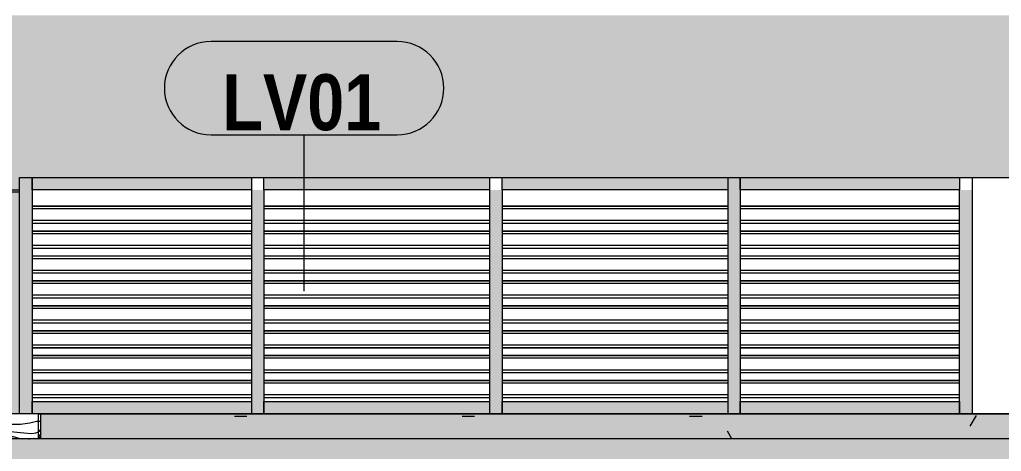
# Model space of a CAD drawing. Header units: millimetres. Extents: x 9199 to 175431, y -4466 to 35300.
# Drawn here: x 119576 to 123521, y 450 to 2183 of the extents above; entities that cross this region are included whole.
import ezdxf

# ---------------------------------------------------------------- set-up
doc = ezdxf.new("R2010")
doc.units = ezdxf.units.MM
doc.linetypes.add('Dash', pattern=[6, 3, -3])
for name, color, linetype, lineweight in [('A-DETL-GENF-2', 9, 'Continuous', 9), ('A-DETL-THIN', 151, 'Continuous', 9), ('A-GLAZ-CWMG', 51, 'Continuous', 9), ('A-WALL', 113, 'Continuous', 9), ('A-WALL-IDEN', 211, 'Continuous', 9), ('A-WALL-PATT', 111, 'Continuous', 9), ('A-WALL-PATT-2', 111, 'Continuous', 5), ('C-PRKG', 70, 'Continuous', 9), ('C-PRKG-HDLN', 70, 'Dash', 9), ('S-COLS', 52, 'Continuous', 9)]:
    doc.layers.add(name, color=color, linetype=linetype, lineweight=lineweight)
doc.styles.add('Arial_B', font='arialbd.ttf', dxfattribs={"width": 0.85, "height": 225})

# ---------------------------------------------------------------- blocks, each defined once
blk = doc.blocks.new('BAI XE PCCC - BAI XE PCCC-V160-TKCS_MẶT ĐỨNG HƯỚNG TÂY')
at = {"layer": 'C-PRKG'}
blk.add_line((-61486.3, 600), (-46486.3, 600), dxfattribs=at)
at = {"layer": 'C-PRKG-HDLN'}
for p, q in [((-46511.3, 600), (-61486.3, 600)), ((-61461.3, 600), (-46486.3, 600))]:
    blk.add_line(p, q, dxfattribs=at)
blk = doc.blocks.new('Rectangular Mullion - 50 x 100mm-3796449-TKCS_MẶT ĐỨNG HƯỚNG TÂY')
at = {"layer": 'A-GLAZ-CWMG'}
blk.add_hatch(color=256, dxfattribs=at).paths.add_polyline_path([(-61511.9, 1500), (-60630.3, 1500), (-60630.3, 1550), (-61511.9, 1550)])
for p, q in [((-61511.9, 1500), (-61511.9, 1550)), ((-60630.3, 1550), (-60630.3, 1500)), ((-60630.3, 1500), (-61511.9, 1500))]:
    blk.add_line(p, q, dxfattribs=at)
blk = doc.blocks.new('Rectangular Mullion - 50 x 100mm-3796450-TKCS_MẶT ĐỨNG HƯỚNG TÂY')
at = {"layer": 'A-GLAZ-CWMG'}
blk.add_hatch(color=256, dxfattribs=at).paths.add_polyline_path([(-59623.6, 1500), (-58717, 1500), (-58717, 1550), (-59623.6, 1550)])
for p, q in [((-59623.6, 1500), (-59623.6, 1550)), ((-58717, 1550), (-58717, 1500)), ((-58717, 1500), (-59623.6, 1500))]:
    blk.add_line(p, q, dxfattribs=at)
blk = doc.blocks.new('Rectangular Mullion - 50 x 100mm-3796451-TKCS_MẶT ĐỨNG HƯỚNG TÂY')
at = {"layer": 'A-GLAZ-CWMG'}
blk.add_hatch(color=256, dxfattribs=at).paths.add_polyline_path([(-57785.3, 600), (-57785.3, 650), (-58667, 650), (-58667, 600), (-58538.2, 600)])
for p, q in [((-58667, 600), (-58667, 650)), ((-58667, 650), (-57785.3, 650)), ((-57785.3, 650), (-57785.3, 600))]:
    blk.add_line(p, q, dxfattribs=at)
blk = doc.blocks.new('Rectangular Mullion - 50 x 100mm-3796452-TKCS_MẶT ĐỨNG HƯỚNG TÂY')
at = {"layer": 'A-GLAZ-CWMG'}
blk.add_hatch(color=256, dxfattribs=at).paths.add_polyline_path([(-59596.4, 600), (-58717, 600), (-58717, 650), (-59623.6, 650), (-59623.6, 600)])
for p, q in [((-59623.6, 600), (-59623.6, 650)), ((-59623.6, 650), (-58717, 650)), ((-58717, 650), (-58717, 600))]:
    blk.add_line(p, q, dxfattribs=at)
blk = doc.blocks.new('Rectangular Mullion - 50 x 100mm-V168-TKCS_MẶT ĐỨNG HƯỚNG TÂY')
at = {"layer": 'A-GLAZ-CWMG'}
blk.add_hatch(color=256, dxfattribs=at).paths.add_polyline_path([(-21335.3, 600), (-21335.3, 700), (-21385.3, 700), (-21385.3, 600)])
blk.add_line((-21335.3, 700), (-21335.3, 600), dxfattribs=at)
blk = doc.blocks.new('Rectangular Mullion - 50 x 100mm-V169-TKCS_MẶT ĐỨNG HƯỚNG TÂY')
at = {"layer": 'A-GLAZ-CWMG'}
blk.add_hatch(color=256, dxfattribs=at).paths.add_polyline_path([(-21335.3, 700), (-21335.3, 800), (-21385.3, 800), (-21385.3, 700)])
blk.add_line((-21335.3, 800), (-21335.3, 700), dxfattribs=at)
blk = doc.blocks.new('Rectangular Mullion - 50 x 100mm-3082132-TKCS_MẶT ĐỨNG HƯỚNG TÂY')
at = {"layer": 'A-GLAZ-CWMG'}
blk.add_hatch(color=256, dxfattribs=at).paths.add_polyline_path([(-21335.3, 1500), (-21335.3, 1550), (-21385.3, 1550), (-21385.3, 1500)])
blk.add_line((-21335.3, 1550), (-21335.3, 1500), dxfattribs=at)
blk = doc.blocks.new('Rectangular Mullion - 50 x 100mm-2333211-TKCS_MẶT ĐỨNG HƯỚNG TÂY')
at = {"layer": 'A-GLAZ-CWMG'}
blk.add_hatch(color=256, dxfattribs=at).paths.add_polyline_path([(-40586.9, 600), (-40586.9, 700), (-40636.9, 700), (-40636.9, 600)])
blk.add_line((-40636.9, 600), (-40636.9, 700), dxfattribs=at)
blk = doc.blocks.new('Rectangular Mullion - 50 x 100mm-2333212-TKCS_MẶT ĐỨNG HƯỚNG TÂY')
at = {"layer": 'A-GLAZ-CWMG'}
blk.add_hatch(color=256, dxfattribs=at).paths.add_polyline_path([(-17604.9, 700), (-17586.9, 700), (-17586.9, 800), (-17636.9, 800), (-17636.9, 700)])
blk.add_line((-17636.9, 700), (-17636.9, 800), dxfattribs=at)
blk = doc.blocks.new('Rectangular Mullion - MULLION LA SACH-3796453-TKCS_MẶT ĐỨNG HƯỚNG TÂY')
at = {"layer": 'A-GLAZ-CWMG'}
for p, q in [((-57785.3, 734.3), (-58667, 734.3)), ((-57785.3, 733.3), (-58667, 733.3)), ((-57785.3, 733.2), (-58667, 733.2)), ((-57785.3, 723.5), (-58667, 723.5)), ((-57785.3, 676.5), (-58667, 676.5)), ((-57785.3, 665), (-58667, 665)), ((-57785.3, 664.8), (-58667, 664.8))]:
    blk.add_line(p, q, dxfattribs=at)
blk = doc.blocks.new('Rectangular Mullion - MULLION LA SACH-3796454-TKCS_MẶT ĐỨNG HƯỚNG TÂY')
at = {"layer": 'A-GLAZ-CWMG'}
for p, q in [((-58717, 734.3), (-59623.6, 734.3)), ((-58717, 733.3), (-59623.6, 733.3)), ((-58717, 733.2), (-59623.6, 733.2)), ((-58717, 723.5), (-59623.6, 723.5)), ((-58717, 676.5), (-59623.6, 676.5)), ((-58717, 665), (-59623.6, 665)), ((-58717, 664.8), (-59623.6, 664.8))]:
    blk.add_line(p, q, dxfattribs=at)
blk = doc.blocks.new('Rectangular Mullion - 50 x 100mm-V171-TKCS_MẶT ĐỨNG HƯỚNG TÂY')
at = {"layer": 'A-GLAZ-CWMG'}
blk.add_hatch(color=256, dxfattribs=at).paths.add_polyline_path([(-18511.5, 600), (-18511.5, 700), (-18561.5, 700), (-18561.5, 600)])
for p, q in [((-18561.5, 700), (-18561.5, 600)), ((-18511.5, 700), (-18511.5, 600))]:
    blk.add_line(p, q, dxfattribs=at)
blk = doc.blocks.new('Rectangular Mullion - 50 x 100mm-2333205-TKCS_MẶT ĐỨNG HƯỚNG TÂY')
at = {"layer": 'A-GLAZ-CWMG'}
blk.add_hatch(color=256, dxfattribs=at).paths.add_polyline_path([(-13113.2, 2100), (-13113.2, 2200), (-13163.2, 2200), (-13163.2, 2100)])
for p, q in [((-13163.2, 2200), (-13163.2, 2100)), ((-13113.2, 2200), (-13113.2, 2100))]:
    blk.add_line(p, q, dxfattribs=at)
blk = doc.blocks.new('Rectangular Mullion - 50 x 100mm-3082126-TKCS_MẶT ĐỨNG HƯỚNG TÂY')
at = {"layer": 'A-GLAZ-CWMG'}
blk.add_hatch(color=256, dxfattribs=at).paths.add_polyline_path([(-20460.7, 1500), (-20410.7, 1500), (-20410.7, 1550), (-20460.7, 1550)])
for p, q in [((-20460.7, 1550), (-20460.7, 1500)), ((-20410.7, 1550), (-20410.7, 1500))]:
    blk.add_line(p, q, dxfattribs=at)
blk = doc.blocks.new('FP_196-TKCS_MẶT ĐỨNG HƯỚNG TÂY')
at = {"layer": 'A-WALL'}
blk.add_line((-61476.3, 500), (-61476.3, 600), dxfattribs=at)
at = {"layer": 'A-WALL-PATT'}
for p, q in [((-62086.3, 558.5), (-62060.8, 558.5)), ((-62060.8, 558.5), (-61975.8, 564.6)), ((-61975.8, 564.6), (-61893, 570.7)), ((-61917.9, 590.4), (-61870, 590.4)), ((-61893, 570.7), (-61822.2, 570.7)), ((-61822.2, 570.7), (-61755.5, 570.7)), ((-61755.5, 570.7), (-61696.3, 564.6)), ((-61696.3, 564.6), (-61642.7, 558.5)), ((-61642.7, 558.5), (-61597.3, 558.5)), ((-61597.3, 558.5), (-61558.4, 558.5)), ((-61558.4, 558.5), (-61520.5, 564.6)), ((-61520.5, 564.6), (-61493.6, 570.7)), ((-61493.6, 570.7), (-61479.4, 570.7)), ((-62086.3, 527.1), (-62021.7, 524.5)), ((-62021.7, 524.5), (-61957.8, 521.9)), ((-61957.8, 521.9), (-61904.6, 525)), ((-61904.6, 525), (-61852.9, 528)), ((-61858.5, 509.7), (-61819.4, 515.8)), ((-61852.9, 528), (-61803, 537.2)), ((-61819.4, 515.8), (-61786.9, 521.9)), ((-61803, 537.2), (-61755.5, 546.3)), ((-61797.6, 509.7), (-61755.5, 515.8)), ((-61786.9, 521.9), (-61755.5, 528)), ((-61701, 540.2), (-61755.5, 546.3)), ((-61755.5, 528), (-61696.3, 528)), ((-61755.5, 515.8), (-61715.4, 515.8)), ((-61715.4, 515.8), (-61735.2, 509.7)), ((-61651.2, 534.1), (-61701, 540.2)), ((-61696.3, 528), (-61668.7, 521.9)), ((-61680, 515.8), (-61691.6, 509.7)), ((-61668.7, 521.9), (-61680, 515.8)), ((-61651.2, 534.1), (-61616.3, 531.1)), ((-61616.3, 531.1), (-61584.8, 528)), ((-61584.8, 528), (-61545, 525)), ((-61545, 525), (-61513.8, 521.9)), ((-61513.8, 521.9), (-61496.7, 525)), ((-61496.7, 525), (-61484.5, 528)), ((-61485.6, 509.7), (-61479, 515.8)), ((-61484.5, 528), (-61477.1, 537.2)), ((-61479, 515.8), (-61475.7, 521.9)), ((-62086.3, 505.5), (-62048.3, 500.1)), ((-61991.1, 500), (-61981.8, 500.6)), ((-61981.8, 500.6), (-61934, 503.6)), ((-61934, 503.6), (-61911.3, 500)), ((-61858.5, 509.7), (-61833.2, 503.6)), ((-61833.2, 503.6), (-61818.5, 500)), ((-61797.6, 509.7), (-61755.5, 503.6)), ((-61735.2, 509.7), (-61755.5, 503.6)), ((-61722.8, 500.6), (-61724.9, 500)), ((-61691.6, 509.7), (-61722.8, 500.6)), ((-61662.5, 500), (-61658.4, 501.6)), ((-61658.4, 501.6), (-61638.5, 509.7)), ((-61638.5, 509.7), (-61588.3, 509.7)), ((-61588.3, 509.7), (-61564.7, 503.6)), ((-61564.7, 503.6), (-61552.1, 500)), ((-61526.8, 500), (-61522.8, 500.6)), ((-61522.8, 500.6), (-61505.6, 503.6)), ((-61505.6, 503.6), (-61498.9, 500)), ((-61485.6, 509.7), (-61481, 503.6)), ((-61481, 503.6), (-61479, 500))]:
    blk.add_line(p, q, dxfattribs=at)
blk = doc.blocks.new('CTL_WALL TAG NO MARK - 10-2062273-TKCS_MẶT ĐỨNG HƯỚNG TÂY')
at = {"layer": 'A-WALL-IDEN'}
for p, q in [((-15159.4, 30418.1), (-15907, 30418.1)), ((-15907, 30043.1), (-15159.4, 30043.1))]:
    blk.add_line(p, q, dxfattribs=at)
for centre, start, end in [((-15907, 30230.6), 90, 270), ((-15159.4, 30230.6), 270, 90)]:
    blk.add_arc(centre, 187.5, start, end, dxfattribs=at)

msp = doc.modelspace()

# ---------------------------------------------------------------- hatches: boundary and pattern name
at = {"layer": 'A-DETL-GENF-2'}
h = msp.add_hatch(dxfattribs=at)
h.set_pattern_fill('FP_33', color=256, style=0, pattern_type=2)
h.set_pattern_definition([(0, (129582.6, 1200), (725.805, 725.805), [725.805, -725.805]), (0, (129582.6, 1472.2), (725.805, 725.805), [725.805, -725.805]), (0, (129582.6, 1744.35), (725.805, 725.805), [725.805, -725.805]), (90, (129673.3, 1835.1), (-725.805, 725.805), [725.805, -725.805]), (90, (129945.5, 1835.1), (-725.805, 725.805), [725.805, -725.805]), (90, (130217.7, 1835.1), (-725.805, 725.805), [725.805, -725.805])])
h.paths.add_polyline_path([(100378.3, -955.5), (168101.5, -955.5), (168101.5, 500), (100378.3, 500), (100378.3, -407.6)])
at = {"layer": 'A-WALL-PATT'}
h = msp.add_hatch(dxfattribs=at)
h.set_pattern_fill('FP_27', color=256, style=0, pattern_type=2)
h.set_pattern_definition([(0, (129582.6, 1200), (1219.2, 304.8), [50.29, -864.11, 50.29, -864.11, -4876.8]), (0, (129582.6, 1200), (1219.2, 304.8), [-1828.8, 50.292, -1778.508, 50.292, -864.108, -2133.6]), (0, (129582.6, 1200), (1219.2, 304.8), [-4572, 50.29, -559.31, 50.29, -1473.71]), (120, (130039.8, 1352.4), (-873.5645, 903.458), [50.29, -864.11, 50.29, -5740.91]), (120, (130039.8, 1352.4), (-873.5645, 903.458), [-964.69, -864.11, 50.29, -1778.51, -3048]), (120, (130039.8, 1352.4), (-873.5645, 903.458), [-3657.6, 50.29, -864.11, 50.29, -2083.31]), (120, (130039.8, 1352.4), (-873.5645, 903.458), [-4622.29, -559.31, 50.29, -1473.71]), (240, (130192.2, 1962), (-345.6355, -1208.258), [50.29, -864.11, 50.29, -5740.91]), (240, (130192.2, 1962), (-345.6355, -1208.258), [-964.69, -864.11, 50.29, -1778.51, -3048]), (240, (130192.2, 1962), (-345.6355, -1208.258), [-3657.6, 50.29, -864.11, 50.29, -2083.31]), (240, (130192.2, 1962), (-345.6355, -1208.258), [-4622.29, -559.31, 50.29, -1473.71])])
h.paths.add_polyline_path([(130007.2, 500), (140141.8, 500), (140141.8, 600), (119661.8, 600), (119661.8, 500), (128949, 500)])
h = msp.add_hatch(dxfattribs=at)
h.set_pattern_fill('FP_29', color=256, style=0, pattern_type=2)
h.set_pattern_definition([(349.695, (140390.804, 869.39), (3657.59817, -609.61005), [68.155, -6747.38]), (0, (140457.86, 857.2), (609.6, 609.6), [67.056, -542.544]), (18.435, (140524.92, 857.2), (1219.1992, 609.6016), [57.832, -1869.893]), (172.875, (140579.78, 875.49), (4267.1994, -609.59911), [49.148, -4865.604]), (174.806, (140531.01, 881.584), (6096.00395, -609.55472), [67.333, -6665.92]), (194.036, (140463.96, 887.68), (-1828.8022, -609.5924), [75.403, -2438.042]), (9.462, (140439.57, 869.39), (3048.00504, 609.5835), [37.081, -3670.971]), (353.66, (140476.15, 875.49), (-4876.8008, 609.58348), [55.202, -5464.96]), (185.711, (140531.01, 869.39), (-5486.39511, -609.63944), [61.264, -6065.139]), (168.69, (140470.05, 863.3), (2438.4, -609.6026), [31.084, -3077.279]), (354.806, (140335.94, 863.296), (-6096.00395, 609.55472), [67.333, -6665.92]), (348.69, (140403, 857.2), (-2438.4, 609.6026), [62.167, -3046.194]), (0, (140463.96, 845), (609.6, 609.6), [73.152, -536.448]), (20.556, (140537.11, 845.01), (3048.0001, 1219.19697), [52.084, -5156.34]), (3.814, (140585.876, 863.296), (8534.401155, 609.58889), [91.643, -9072.654]), (354.806, (140677.316, 869.39), (-6096.00395, 609.55472), [67.333, -6665.92]), (0, (140744.4, 863.3), (609.6, 609.6), [67.056, -542.544]), (5.194, (140201.83, 863.296), (6096.00395, 609.55472), [67.333, -6665.92]), (354.806, (140268.884, 869.39), (-6096.00395, 609.55472), [67.333, -6665.92]), (0, (140201.8, 875.5), (609.6, 609.6), [36.576, -573.024]), (5.194, (140238.404, 875.49), (6096.00395, 609.55472), [67.333, -6665.92]), (0, (140305.46, 881.6), (609.6, 609.6), [60.96, -548.64]), (10.305, (140366.42, 881.584), (-3657.59817, -609.61005), [68.155, -6747.38]), (5.194, (140433.476, 893.776), (6096.00395, 609.55472), [67.333, -6665.92]), (354.806, (140500.53, 899.87), (-6096.00395, 609.55472), [67.333, -6665.92]), (354.806, (140567.59, 893.776), (-6096.00395, 609.55472), [67.333, -6665.92]), (351.87, (140634.644, 887.68), (-3657.60043, 609.5929), [86.21, -4224.312]), (0, (140720, 875.5), (609.6, 609.6), [91.44, -518.16]), (347.471, (140695.604, 509.73), (3047.99888, -609.61085), [56.202, -5564.033]), (354.289, (140750.47, 497.536), (-5486.39511, 609.63944), [61.264, -6065.139]), (8.13, (140695.604, 509.73), (3657.60043, 609.5929), [43.105, -4267.418]), (9.462, (140738.28, 515.82), (3048.00504, 609.5835), [74.161, -3633.892]), (0, (140201.8, 528), (609.6, 609.6), [73.152, -536.448]), (350.538, (140274.98, 528.02), (-3048.00504, 609.5835), [37.081, -3670.971]), (201.801, (140311.56, 521.92), (1828.80447, 609.58684), [32.828, -3249.968]), (192.995, (140281.076, 509.73), (5486.39314, 1219.23746), [81.331, -8051.747]), (352.875, (140762.66, 509.73), (-4267.1994, 609.59911), [49.148, -4865.604]), (7.125, (140762.66, 509.73), (4267.1994, 609.59911), [49.148, -4865.604]), (0, (140201.8, 515.8), (609.6, 609.6), [48.768, -560.832]), (194.036, (140250.6, 515.82), (-1828.8022, -609.5924), [50.269, -2463.177]), (356.633, (140335.94, 534.112), (-9753.59439, 609.691875), [103.811, -10277.302]), (357.709, (140439.572, 528.016), (-14630.396648, 609.69909), [152.522, -15099.665]), (3.18, (140591.972, 521.92), (10363.19831, 609.63121), [109.897, -10879.823]), (9.462, (140701.7, 528.02), (3048.00504, 609.5835), [111.242, -3596.81]), (10.305, (140201.83, 473.15), (-3657.59817, -609.61005), [68.155, -6747.38]), (15.945, (140268.884, 485.34), (-2438.40422, -609.58315), [88.759, -4349.196]), (0, (140354.2, 509.7), (609.6, 609.6), [79.248, -530.352]), (351.87, (140433.48, 509.73), (-3657.60043, 609.5929), [86.21, -4224.312]), (3.576, (140518.82, 497.536), (9144.002965, 609.546796), [97.726, -9674.906]), (351.254, (140616.356, 503.63), (4267.20096, -609.58783), [80.18, -7937.856]), (345.964, (140695.6, 491.44), (-1828.8022, 609.5924), [75.403, -2438.042]), (0, (140768.76, 473.15), (609.6, 609.6), [42.672, -566.928]), (174.806, (140335.94, 534.11), (6096.00395, -609.55472), [134.665, -6598.587]), (355.236, (140201.83, 570.69), (-6705.59647, 609.64143), [146.811, -7193.745]), (0, (140348.13, 558.5), (609.6, 609.6), [140.208, -469.392]), (4.086, (140488.34, 558.496), (7924.79503, 609.65274), [171.123, -8385.02]), (0, (140659, 570.7), (609.6, 609.6), [152.4, -457.2]), (7.125, (140201.83, 442.67), (4267.1994, 609.59911), [147.443, -4767.311]), (6.34, (140348.13, 460.96), (4876.8008, 609.58348), [110.403, -5409.758]), (357.51, (140457.86, 473.152), (-13411.196973, 609.70439), [140.34, -13893.706]), (353.48, (140598.068, 467.056), (-15849.59217, 1828.855172), [214.749, -21260.135]), (3.013, (140201.83, 838.912), (10972.79715, 609.6408), [115.984, -11482.446]), (351.87, (140317.65, 845.01), (-3657.60043, 609.5929), [129.316, -4181.208]), (357.614, (140445.668, 826.72), (-14020.799432, 609.613717), [146.431, -14496.664]), (10.62, (140591.972, 820.624), (-6705.592456, -1219.239726), [99.236, -9824.334]), (0, (140689.5, 838.9), (609.6, 609.6), [121.92, -487.68]), (356.82, (140201.83, 912.064), (-10363.19831, 609.63121), [109.897, -10879.823]), (6.009, (140311.556, 905.968), (-6095.99899, -609.599175), [116.464, -11529.929]), (6.71, (140427.38, 918.16), (-5486.397345, -609.61573), [104.346, -10330.325]), (354.289, (140531.01, 930.35), (-5486.39511, 609.63944), [122.528, -6003.877]), (347.905, (140652.932, 918.16), (-5486.39487, 1219.22295), [87.281, -8640.862]), (9.462, (140738.28, 899.87), (3048.00504, 609.5835), [74.161, -3633.892]), (3.814, (140201.83, 796.24), (8534.401155, 609.58889), [91.643, -9072.654]), (347.196, (140293.268, 802.336), (-7924.80896, 1828.76326), [137.532, -13615.67]), (0, (140427.4, 771.86), (609.6, 609.6), [152.4, -457.2]), (5.44, (140579.78, 771.856), (-6705.60249, -609.560852), [128.595, -12730.932]), (6.71, (140707.796, 784.048), (-5486.397345, -609.61573), [104.346, -10330.325]), (0, (140201.8, 954.74), (609.6, 609.6), [103.632, -505.968]), (8.13, (140305.46, 954.74), (3657.60043, 609.5929), [172.421, -4138.102]), (357.614, (140476.148, 979.12), (-14020.799432, 609.613717), [146.431, -14496.664]), (354.472, (140622.452, 973.024), (12801.591011, -1219.302898), [189.859, -18796.025]), (6.843, (140201.828, 400), (-10363.195037, -1219.241277), [153.494, -15195.842]), (0, (140354.2, 418.3), (609.6, 609.6), [170.688, -438.912]), (356.348, (140524.916, 418.288), (-18897.604963, 1219.1266646), [287.095, -28422.422]), (0, (140201.8, 613.36), (609.6, 609.6), [146.304, -463.296]), (4.764, (140348.13, 613.36), (6705.59647, 609.64143), [146.811, -7193.745]), (358.152, (140494.436, 625.552), (-18287.996238, 609.724117), [189.074, -18718.355]), (357.274, (140683.412, 619.456), (-12192.004244, 609.534153), [128.161, -12687.945]), (354.806, (140201.83, 710.896), (-6096.00395, 609.55472), [134.665, -6598.587]), (0, (140335.94, 698.7), (609.6, 609.6), [195.072, -414.528]), (1.909, (140531.012, 698.704), (17678.401049, 609.553228), [182.982, -18115.176]), (3.576, (140713.892, 704.8), (9144.002965, 609.546796), [97.726, -9674.906])])
h.paths.add_polyline_path([(130007.2, 500), (140141.8, 500), (140141.8, 600), (119661.8, 600), (119661.8, 500), (128949, 500)])
at = {"layer": 'A-WALL-PATT-2'}
h = msp.add_hatch(color=256, dxfattribs=at)
h.paths.add_polyline_path([(119226.2, 600), (119576.2, 600), (119576.2, 1490), (119226.2, 1490), (119226.2, 688.4)])
h.paths.add_polyline_path([(119576.2, 1500), (119576.2, 1550), (124298.9, 1550), (124298.9, 2200), (116104.9, 2200), (116104.9, 1550), (119226.2, 1550), (119226.2, 1500), (119425.5, 1500)])
msp.add_hatch(color=256, dxfattribs=at).paths.add_polyline_path([(119425.5, 1490), (119576.2, 1490), (119576.2, 1500), (119226.2, 1500), (119226.2, 1490)])

# ---------------------------------------------------------------- linework, layer by layer
at = {"layer": 'A-DETL-THIN'}
msp.add_line((168101.5, 500), (100378.3, 500), dxfattribs=at)
at = {"layer": 'A-WALL'}
for p, q in [((119576.2, 1550), (127429.5, 1550)), ((119576.2, 600), (119576.2, 1550)), ((119226.2, 1500), (119576.2, 1500)), ((119576.2, 1490), (119226.2, 1490)), ((140751.8, 600), (101791.2, 600)), ((119651.8, 500), (119651.8, 600))]:
    msp.add_line(p, q, dxfattribs=at)
at = {"layer": 'A-WALL-IDEN'}
msp.add_line((120719.1, 1093.8), (120719.1, 1720.7), dxfattribs=at)
at = {"layer": 'S-COLS'}
msp.add_line((123402.9, 1550), (123402.9, 600), dxfattribs=at)

# ---------------------------------------------------------------- block references
at = {"layer": 'A-GLAZ-CWMG'}
for name, p in [('Rectangular Mullion - 50 x 100mm-3082132-TKCS_MẶT ĐỨNG HƯỚNG TÂY', (140961.5, 0)), ('Rectangular Mullion - 50 x 100mm-3796449-TKCS_MẶT ĐỨNG HƯỚNG TÂY', (181138.2, 0)), ('Rectangular Mullion - 50 x 100mm-3796450-TKCS_MẶT ĐỨNG HƯỚNG TÂY', (180181.5, 0)), ('Rectangular Mullion - 50 x 100mm-3796450-TKCS_MẶT ĐỨNG HƯỚNG TÂY', (181138.2, 0)), ('Rectangular Mullion - 50 x 100mm-3082126-TKCS_MẶT ĐỨNG HƯỚNG TÂY', (142881.9, 0)), ('Rectangular Mullion - 50 x 100mm-3796449-TKCS_MẶT ĐỨNG HƯỚNG TÂY', (183983.1, 0)), ('Rectangular Mullion - 50 x 100mm-V169-TKCS_MẶT ĐỨNG HƯỚNG TÂY', (140961.5, 700)), ('Rectangular Mullion - 50 x 100mm-2333205-TKCS_MẶT ĐỨNG HƯỚNG TÂY', (133671.1, -700)), ('Rectangular Mullion - 50 x 100mm-2333205-TKCS_MẶT ĐỨNG HƯỚNG TÂY', (134627.8, -700)), ('Rectangular Mullion - 50 x 100mm-2333205-TKCS_MẶT ĐỨNG HƯỚNG TÂY', (135584.4, -700)), ('Rectangular Mullion - 50 x 100mm-2333212-TKCS_MẶT ĐỨNG HƯỚNG TÂY', (140989.8, 700)), ('Rectangular Mullion - MULLION LA SACH-3796453-TKCS_MẶT ĐỨNG HƯỚNG TÂY', (178293.2, 700)), ('Rectangular Mullion - MULLION LA SACH-3796454-TKCS_MẶT ĐỨNG HƯỚNG TÂY', (180181.5, 700)), ('Rectangular Mullion - MULLION LA SACH-3796454-TKCS_MẶT ĐỨNG HƯỚNG TÂY', (181138.2, 700)), ('Rectangular Mullion - MULLION LA SACH-3796453-TKCS_MẶT ĐỨNG HƯỚNG TÂY', (181138.2, 700)), ('Rectangular Mullion - 50 x 100mm-V169-TKCS_MẶT ĐỨNG HƯỚNG TÂY', (140961.5, 600)), ('Rectangular Mullion - 50 x 100mm-2333205-TKCS_MẶT ĐỨNG HƯỚNG TÂY', (133671.1, -800)), ('Rectangular Mullion - 50 x 100mm-2333205-TKCS_MẶT ĐỨNG HƯỚNG TÂY', (134627.8, -800)), ('Rectangular Mullion - 50 x 100mm-2333205-TKCS_MẶT ĐỨNG HƯỚNG TÂY', (135584.4, -800)), ('Rectangular Mullion - 50 x 100mm-2333212-TKCS_MẶT ĐỨNG HƯỚNG TÂY', (140989.8, 600)), ('Rectangular Mullion - MULLION LA SACH-3796453-TKCS_MẶT ĐỨNG HƯỚNG TÂY', (178293.2, 600)), ('Rectangular Mullion - MULLION LA SACH-3796454-TKCS_MẶT ĐỨNG HƯỚNG TÂY', (180181.5, 600)), ('Rectangular Mullion - MULLION LA SACH-3796454-TKCS_MẶT ĐỨNG HƯỚNG TÂY', (181138.2, 600)), ('Rectangular Mullion - MULLION LA SACH-3796453-TKCS_MẶT ĐỨNG HƯỚNG TÂY', (181138.2, 600)), ('Rectangular Mullion - 50 x 100mm-V169-TKCS_MẶT ĐỨNG HƯỚNG TÂY', (140961.5, 500)), ('Rectangular Mullion - 50 x 100mm-2333205-TKCS_MẶT ĐỨNG HƯỚNG TÂY', (133671.1, -900)), ('Rectangular Mullion - 50 x 100mm-2333205-TKCS_MẶT ĐỨNG HƯỚNG TÂY', (134627.8, -900)), ('Rectangular Mullion - 50 x 100mm-2333205-TKCS_MẶT ĐỨNG HƯỚNG TÂY', (135584.4, -900)), ('Rectangular Mullion - 50 x 100mm-2333212-TKCS_MẶT ĐỨNG HƯỚNG TÂY', (140989.8, 500)), ('Rectangular Mullion - MULLION LA SACH-3796453-TKCS_MẶT ĐỨNG HƯỚNG TÂY', (178293.2, 500)), ('Rectangular Mullion - MULLION LA SACH-3796454-TKCS_MẶT ĐỨNG HƯỚNG TÂY', (180181.5, 500)), ('Rectangular Mullion - MULLION LA SACH-3796454-TKCS_MẶT ĐỨNG HƯỚNG TÂY', (181138.2, 500)), ('Rectangular Mullion - MULLION LA SACH-3796453-TKCS_MẶT ĐỨNG HƯỚNG TÂY', (181138.2, 500)), ('Rectangular Mullion - 50 x 100mm-V169-TKCS_MẶT ĐỨNG HƯỚNG TÂY', (140961.5, 400)), ('Rectangular Mullion - 50 x 100mm-2333205-TKCS_MẶT ĐỨNG HƯỚNG TÂY', (133671.1, -1000)), ('Rectangular Mullion - 50 x 100mm-2333205-TKCS_MẶT ĐỨNG HƯỚNG TÂY', (134627.8, -1000)), ('Rectangular Mullion - 50 x 100mm-2333205-TKCS_MẶT ĐỨNG HƯỚNG TÂY', (135584.4, -1000)), ('Rectangular Mullion - 50 x 100mm-2333212-TKCS_MẶT ĐỨNG HƯỚNG TÂY', (140989.8, 400)), ('Rectangular Mullion - MULLION LA SACH-3796453-TKCS_MẶT ĐỨNG HƯỚNG TÂY', (178293.2, 400)), ('Rectangular Mullion - MULLION LA SACH-3796454-TKCS_MẶT ĐỨNG HƯỚNG TÂY', (180181.5, 400)), ('Rectangular Mullion - MULLION LA SACH-3796454-TKCS_MẶT ĐỨNG HƯỚNG TÂY', (181138.2, 400)), ('Rectangular Mullion - MULLION LA SACH-3796453-TKCS_MẶT ĐỨNG HƯỚNG TÂY', (181138.2, 400)), ('Rectangular Mullion - 50 x 100mm-V169-TKCS_MẶT ĐỨNG HƯỚNG TÂY', (140961.5, 300)), ('Rectangular Mullion - 50 x 100mm-2333205-TKCS_MẶT ĐỨNG HƯỚNG TÂY', (133671.1, -1100)), ('Rectangular Mullion - 50 x 100mm-2333205-TKCS_MẶT ĐỨNG HƯỚNG TÂY', (134627.8, -1100)), ('Rectangular Mullion - 50 x 100mm-2333205-TKCS_MẶT ĐỨNG HƯỚNG TÂY', (135584.4, -1100)), ('Rectangular Mullion - 50 x 100mm-2333212-TKCS_MẶT ĐỨNG HƯỚNG TÂY', (140989.8, 300)), ('Rectangular Mullion - MULLION LA SACH-3796453-TKCS_MẶT ĐỨNG HƯỚNG TÂY', (178293.2, 300)), ('Rectangular Mullion - MULLION LA SACH-3796454-TKCS_MẶT ĐỨNG HƯỚNG TÂY', (180181.5, 300)), ('Rectangular Mullion - MULLION LA SACH-3796454-TKCS_MẶT ĐỨNG HƯỚNG TÂY', (181138.2, 300)), ('Rectangular Mullion - MULLION LA SACH-3796453-TKCS_MẶT ĐỨNG HƯỚNG TÂY', (181138.2, 300)), ('Rectangular Mullion - 50 x 100mm-V169-TKCS_MẶT ĐỨNG HƯỚNG TÂY', (140961.5, 200)), ('Rectangular Mullion - 50 x 100mm-2333205-TKCS_MẶT ĐỨNG HƯỚNG TÂY', (133671.1, -1200)), ('Rectangular Mullion - 50 x 100mm-2333205-TKCS_MẶT ĐỨNG HƯỚNG TÂY', (134627.8, -1200)), ('Rectangular Mullion - 50 x 100mm-2333205-TKCS_MẶT ĐỨNG HƯỚNG TÂY', (135584.4, -1200)), ('Rectangular Mullion - 50 x 100mm-2333212-TKCS_MẶT ĐỨNG HƯỚNG TÂY', (140989.8, 200)), ('Rectangular Mullion - MULLION LA SACH-3796453-TKCS_MẶT ĐỨNG HƯỚNG TÂY', (178293.2, 200)), ('Rectangular Mullion - MULLION LA SACH-3796454-TKCS_MẶT ĐỨNG HƯỚNG TÂY', (180181.5, 200)), ('Rectangular Mullion - MULLION LA SACH-3796454-TKCS_MẶT ĐỨNG HƯỚNG TÂY', (181138.2, 200)), ('Rectangular Mullion - MULLION LA SACH-3796453-TKCS_MẶT ĐỨNG HƯỚNG TÂY', (181138.2, 200)), ('Rectangular Mullion - 50 x 100mm-V169-TKCS_MẶT ĐỨNG HƯỚNG TÂY', (140961.5, 100)), ('Rectangular Mullion - 50 x 100mm-2333205-TKCS_MẶT ĐỨNG HƯỚNG TÂY', (133671.1, -1300)), ('Rectangular Mullion - 50 x 100mm-2333205-TKCS_MẶT ĐỨNG HƯỚNG TÂY', (134627.8, -1300)), ('Rectangular Mullion - 50 x 100mm-2333205-TKCS_MẶT ĐỨNG HƯỚNG TÂY', (135584.4, -1300)), ('Rectangular Mullion - 50 x 100mm-2333212-TKCS_MẶT ĐỨNG HƯỚNG TÂY', (140989.8, 100)), ('Rectangular Mullion - MULLION LA SACH-3796453-TKCS_MẶT ĐỨNG HƯỚNG TÂY', (178293.2, 100)), ('Rectangular Mullion - MULLION LA SACH-3796454-TKCS_MẶT ĐỨNG HƯỚNG TÂY', (180181.5, 100)), ('Rectangular Mullion - MULLION LA SACH-3796454-TKCS_MẶT ĐỨNG HƯỚNG TÂY', (181138.2, 100)), ('Rectangular Mullion - MULLION LA SACH-3796453-TKCS_MẶT ĐỨNG HƯỚNG TÂY', (181138.2, 100)), ('Rectangular Mullion - 50 x 100mm-V169-TKCS_MẶT ĐỨNG HƯỚNG TÂY', (140961.5, 0)), ('Rectangular Mullion - 50 x 100mm-2333205-TKCS_MẶT ĐỨNG HƯỚNG TÂY', (133671.1, -1400)), ('Rectangular Mullion - 50 x 100mm-2333205-TKCS_MẶT ĐỨNG HƯỚNG TÂY', (134627.8, -1400)), ('Rectangular Mullion - 50 x 100mm-2333205-TKCS_MẶT ĐỨNG HƯỚNG TÂY', (135584.4, -1400)), ('Rectangular Mullion - 50 x 100mm-2333212-TKCS_MẶT ĐỨNG HƯỚNG TÂY', (140989.8, 0)), ('Rectangular Mullion - MULLION LA SACH-3796453-TKCS_MẶT ĐỨNG HƯỚNG TÂY', (178293.2, 0)), ('Rectangular Mullion - MULLION LA SACH-3796454-TKCS_MẶT ĐỨNG HƯỚNG TÂY', (180181.5, 0)), ('Rectangular Mullion - MULLION LA SACH-3796454-TKCS_MẶT ĐỨNG HƯỚNG TÂY', (181138.2, 0)), ('Rectangular Mullion - MULLION LA SACH-3796453-TKCS_MẶT ĐỨNG HƯỚNG TÂY', (181138.2, 0)), ('Rectangular Mullion - 50 x 100mm-V168-TKCS_MẶT ĐỨNG HƯỚNG TÂY', (140961.5, 0)), ('Rectangular Mullion - 50 x 100mm-V171-TKCS_MẶT ĐỨNG HƯỚNG TÂY', (139069.4, 0)), ('Rectangular Mullion - 50 x 100mm-V171-TKCS_MẶT ĐỨNG HƯỚNG TÂY', (140026.1, 0)), ('Rectangular Mullion - 50 x 100mm-V171-TKCS_MẶT ĐỨNG HƯỚNG TÂY', (140982.7, 0)), ('Rectangular Mullion - 50 x 100mm-2333211-TKCS_MẶT ĐỨNG HƯỚNG TÂY', (163989.8, 0)), ('Rectangular Mullion - 50 x 100mm-3796451-TKCS_MẶT ĐỨNG HƯỚNG TÂY', (178293.2, 0)), ('Rectangular Mullion - 50 x 100mm-3796452-TKCS_MẶT ĐỨNG HƯỚNG TÂY', (180181.5, 0)), ('Rectangular Mullion - 50 x 100mm-3796452-TKCS_MẶT ĐỨNG HƯỚNG TÂY', (181138.2, 0)), ('Rectangular Mullion - 50 x 100mm-3796451-TKCS_MẶT ĐỨNG HƯỚNG TÂY', (181138.2, 0))]:
    msp.add_blockref(name, p, dxfattribs=at)
at = {"layer": 'A-WALL'}
msp.add_blockref('FP_196-TKCS_MẶT ĐỨNG HƯỚNG TÂY', (181138.2, 0), dxfattribs=at)
at = {"layer": 'A-WALL-IDEN'}
msp.add_blockref('CTL_WALL TAG NO MARK - 10-2062273-TKCS_MẶT ĐỨNG HƯỚNG TÂY', (136252.3, -28322.4), dxfattribs=at)
at = {"layer": 'C-PRKG'}
msp.add_blockref('BAI XE PCCC - BAI XE PCCC-V160-TKCS_MẶT ĐỨNG HƯỚNG TÂY', (181138.2, 0), dxfattribs=at)

# ---------------------------------------------------------------- texts
at = {"layer": 'A-WALL-IDEN', "insert": (120709.8, 1850.1), "char_height": 225, "width": 657.9, "attachment_point": 5, "line_spacing_factor": 0.936439, "style": 'Arial_B'}
msp.add_mtext('\\pt6.37425,12.75075,19.125,25.49925,31.87575,38.25,44.62425,51.00075,57.375,63.74925,70.12575,76.5,82.87425,89.25075,95.625,101.99925,108.37575,114.75,121.12425,127.50075,133.875,140.24925,146.62575,153,159.37425,165.75075,172.125,178.49925,184.87575,191.25,197.62425,204.00075;LV01', dxfattribs=at)

doc.saveas('drawing.dxf')
